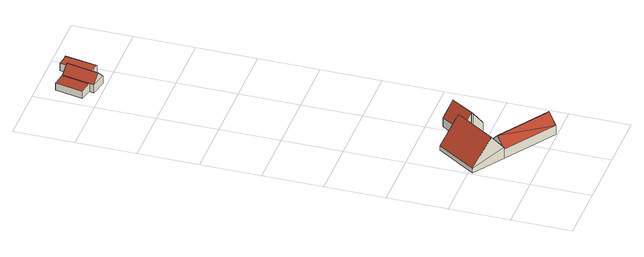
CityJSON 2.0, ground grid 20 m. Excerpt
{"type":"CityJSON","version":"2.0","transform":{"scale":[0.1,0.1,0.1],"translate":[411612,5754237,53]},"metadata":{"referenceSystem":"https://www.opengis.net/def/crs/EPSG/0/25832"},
"CityObjects":{
"building1":{"type":"Building","attributes":{"Gemeindeschluessel":"05515000","Geometrietyp2DReferenz":"3000","function":"31001_1000","roofType":"5000","measuredHeight":10.15},"address":[{"country":"Germany","locality":"Münster","thoroughfareNumber":"11","thoroughfareName":"Alter Postweg"}],"geometry":[{"type":"Solid","lod":"2","boundaries":[[[[0,1,2,3]],[[4,5,1,0]],[[6,7,5,4]],[[8,9,7,6]],[[10,11,9,8]],[[12,13,11,10]],[[3,2,13,12]],[[14,0,3,15]],[[16,14,15,12,10,8,6]],[[16,6,4]],[[14,16,4,0]],[[15,3,12]],[[1,5,7,9,11,13,2]]]],"semantics":{"surfaces":[{"type":"WallSurface"},{"type":"RoofSurface"},{"type":"GroundSurface"}],"values":[[0,0,0,0,0,0,0,1,1,0,0,0,2]]}}]},
"building2":{"type":"Building","attributes":{"Gemeindeschluessel":"05515000","Geometrietyp2DReferenz":"3000","function":"31001_2000","roofType":"3100","measuredHeight":6.82},"geometry":[{"type":"Solid","lod":"2","boundaries":[[[[17,18,11,19]],[[20,21,18,17]],[[22,13,21,20]],[[19,11,13,22]],[[17,23,20]],[[22,24,19]],[[23,17,19]],[[19,24,23]],[[20,23,24]],[[24,22,20]],[[18,21,13,11]]]],"semantics":{"surfaces":[{"type":"WallSurface"},{"type":"RoofSurface"},{"type":"GroundSurface"}],"values":[[0,0,0,0,0,0,1,1,1,1,2]]}}]},
"building3":{"type":"Building","attributes":{"Gemeindeschluessel":"05515000","Geometrietyp2DReferenz":"3000","function":"31001_1000","roofType":"3100","measuredHeight":8.34},"geometry":[{"type":"Solid","lod":"2","boundaries":[[[[25,9,26,27]],[[28,7,9,25]],[[4,5,7,28]],[[29,30,5,4]],[[31,32,30,29]],[[33,34,32,31]],[[35,36,34,33]],[[27,26,36,35]],[[29,4,28,25,27,31]],[[35,33,31,27]],[[9,7,5,30,32,34,36,26]]]],"semantics":{"surfaces":[{"type":"WallSurface"},{"type":"RoofSurface"},{"type":"GroundSurface"}],"values":[[0,0,0,0,0,0,0,0,1,1,2]]}}]},
"building4":{"type":"Building","attributes":{"Gemeindeschluessel":"05515000","Geometrietyp2DReferenz":"3000","function":"51009_1610","roofType":"2100","measuredHeight":2.87},"geometry":[{"type":"Solid","lod":"2","boundaries":[[[[37,38,39,40]],[[41,42,38,37]],[[43,44,42,41]],[[40,39,44,43]],[[41,37,40,43]],[[38,42,44,39]]]],"semantics":{"surfaces":[{"type":"WallSurface"},{"type":"RoofSurface"},{"type":"GroundSurface"}],"values":[[0,0,0,0,1,2]]}}]},
"building5":{"type":"Building","attributes":{"Gemeindeschluessel":"05515000","Geometrietyp2DReferenz":"3000","function":"31001_1000","roofType":"3100","measuredHeight":5.63},"address":[{"country":"Germany","locality":"Münster","thoroughfareNumber":"8","thoroughfareName":"Alter Postweg"}],"geometry":[{"type":"Solid","lod":"2","boundaries":[[[[45,46,47,48]],[[49,50,46,45]],[[37,38,50,49]],[[48,47,38,37]],[[45,51,49]],[[37,52,48]],[[48,52,51,45]],[[49,51,52,37]],[[46,50,38,47]]]],"semantics":{"surfaces":[{"type":"WallSurface"},{"type":"RoofSurface"},{"type":"GroundSurface"}],"values":[[0,0,0,0,0,0,1,1,2]]}}]},
"building6":{"type":"Building","attributes":{"Gemeindeschluessel":"05515000","Geometrietyp2DReferenz":"3000","function":"51009_1610","roofType":"1000","measuredHeight":2.76},"geometry":[{"type":"Solid","lod":"2","boundaries":[[[[53,54,55,56]],[[48,57,54,53]],[[58,59,57,48]],[[60,61,59,58]],[[62,63,61,60]],[[64,65,63,62]],[[66,67,65,64]],[[56,55,67,66]],[[64,62,60,58,48,53,56,66]],[[54,57,59,61,63,65,67,55]]]],"semantics":{"surfaces":[{"type":"WallSurface"},{"type":"RoofSurface"},{"type":"GroundSurface"}],"values":[[0,0,0,0,0,0,0,0,1,2]]}}]}
},
"vertices":[
[93,320,19],[93,320,3],[5,188,3],[5,188,19],[166,272,36],[166,272,3],[197,252,44],[197,252,3],[195,248,44],[195,248,3],[144,172,44],[144,172,3],[109,119,44],[109,119,3],[155,279,104],[67,146,104],[166,272,89],
[314,59,37],[314,59,3],[144,172,37],[279,5,37],[279,5,3],[109,119,37],[297,32,71],[126,145,71],
[195,248,83],[197,246,3],[197,246,86],[197,252,83],[217,349,36],[217,349,3],[250,326,86],[250,326,3],[283,304,36],[283,304,3],[230,224,36],[230,224,3],
[98,1535,29],[98,1535,0],[55,1543,0],[55,1543,26],[79,1442,29],[79,1442,0],[36,1450,26],[36,1450,0],
[132,1415,29],[132,1415,0],[155,1523,0],[155,1523,29],[76,1427,29],[76,1427,0],[104,1421,57],[126,1529,57],
[141,1458,29],[141,1458,1],[159,1454,1],[159,1454,29],[155,1523,1],[152,1524,29],[152,1524,1],[160,1561,29],[160,1561,1],[178,1558,29],[178,1558,1],[199,1557,29],[199,1557,1],[181,1449,29],[181,1449,1]
]}
